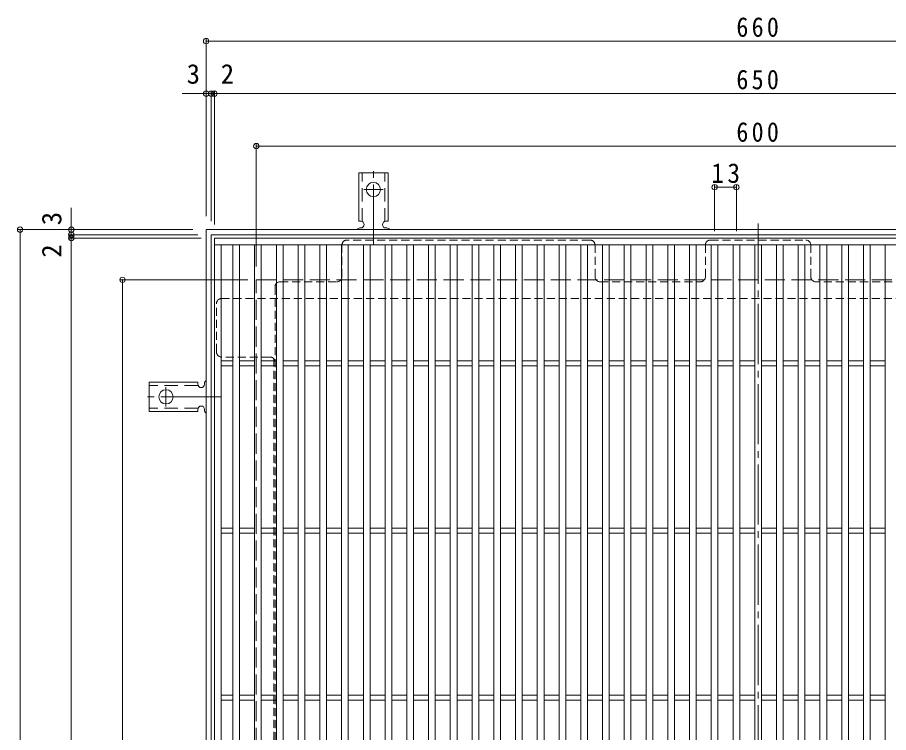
# Model space of a CAD drawing. Units: millimetres at full size, sheet at 1:4; details may follow other scales. Extents: x -953 to 1047, y -779 to 782.
# Drawn here: x -940 to -419, y 354 to 782 of the extents above; entities that cross this region are included whole.
import ezdxf
from ezdxf.enums import TextEntityAlignment as Align

# ---------------------------------------------------------------- set-up
doc = ezdxf.new("R2010")
doc.units = ezdxf.units.MM
doc.header["$LTSCALE"] = 4
doc.header["$PDMODE"] = 32
doc.header["$PDSIZE"] = 3.2
for name, pattern in [('CHAIN2', [12, 9, -1, 1, -1]), ('DASHED1', [1.8, 1.2, -0.6]), ('DASHED2', [3, 2, -1]), ('DASHED3', [4, 3, -1])]:
    doc.linetypes.add(name, pattern=pattern)
for name, color, linetype, lineweight in [('A-1_躯体', 3, 'Continuous', 9), ('A-2_仕上', 3, 'Continuous', 9), ('A-4_その他', 7, 'Continuous', 9), ('A-7_ハッチ', 2, 'Continuous', 9), ('A-A_ﾊｯﾁ-ﾜｸ', 3, 'Continuous', 9)]:
    doc.layers.add(name, color=color, linetype=linetype, lineweight=lineweight)
doc.styles.add('ＭＳ ゴシック', font='')
doc.styles.get('ＭＳ ゴシック').set_extended_font_data('MS Gothic')

msp = doc.modelspace()

# ---------------------------------------------------------------- linework, layer by layer
at = {"layer": 'A-1_躯体', "color": 2}
for p, q in [((-827.292, -5.385), (-827.292, 654.615)), ((-827.292, 654.615), (-167.292, 654.615)), ((-824.292, -2.385), (-824.292, 651.615)), ((-824.292, 651.615), (-170.292, 651.615))]:
    msp.add_line(p, q, dxfattribs=at)
at = {"layer": 'A-1_躯体', "color": 2, "linetype": 'DASHED3'}
for p, q in [((-797.292, 24.615), (-797.292, 624.615)), ((-797.292, 624.615), (-197.292, 624.615))]:
    msp.add_line(p, q, dxfattribs=at)
at = {"layer": 'A-2_仕上'}
for p, q in [((-822.292, 649.615), (-172.291, 649.615)), ((-822.292, -0.385), (-822.292, 649.615)), ((-822.292, 645.615), (-172.291, 645.615)), ((-818.292, 3.615), (-818.292, 645.615)), ((-811.292, 3.615), (-811.292, 645.615)), ((-807.292, 3.615), (-807.292, 645.615)), ((-798.292, 3.615), (-798.292, 645.615)), ((-794.292, 3.615), (-794.292, 645.615)), ((-785.292, 3.615), (-785.292, 645.615)), ((-781.292, 645.615), (-781.292, 3.615)), ((-772.292, 645.615), (-772.292, 3.615)), ((-768.292, 645.615), (-768.292, 3.615)), ((-759.292, 645.615), (-759.292, 3.615)), ((-755.292, 645.615), (-755.292, 3.615)), ((-746.292, 3.615), (-746.292, 645.615)), ((-742.292, 3.615), (-742.292, 645.615)), ((-733.292, 3.615), (-733.292, 645.615)), ((-729.292, 3.615), (-729.292, 645.615)), ((-720.292, 3.615), (-720.292, 645.615)), ((-716.293, 3.615), (-716.293, 645.615)), ((-707.292, 3.615), (-707.292, 645.615)), ((-703.292, 3.615), (-703.292, 645.615)), ((-694.292, 3.615), (-694.292, 645.615)), ((-690.292, 3.615), (-690.292, 645.615)), ((-681.292, 3.615), (-681.292, 645.615)), ((-677.292, 3.615), (-677.292, 645.615)), ((-668.292, 3.615), (-668.292, 645.615)), ((-664.292, 3.615), (-664.292, 645.615)), ((-655.292, 3.615), (-655.292, 645.615)), ((-651.292, 3.615), (-651.292, 645.615)), ((-642.292, 3.615), (-642.292, 645.615)), ((-638.292, 3.615), (-638.292, 645.615)), ((-629.292, 3.615), (-629.292, 645.615)), ((-625.292, 3.615), (-625.292, 645.615)), ((-616.292, 3.615), (-616.292, 645.615)), ((-612.292, 3.615), (-612.292, 645.615)), ((-603.292, 3.615), (-603.292, 645.615)), ((-599.292, 3.615), (-599.292, 645.615)), ((-590.292, 3.615), (-590.292, 645.615)), ((-586.292, 3.615), (-586.292, 645.615)), ((-577.292, 3.615), (-577.292, 645.615)), ((-573.292, 3.615), (-573.292, 645.615)), ((-564.292, 3.615), (-564.292, 645.615)), ((-560.292, 3.615), (-560.292, 645.615)), ((-551.292, 3.615), (-551.292, 645.615)), ((-547.292, 3.615), (-547.292, 645.615)), ((-538.292, 3.615), (-538.292, 645.615)), ((-534.292, 3.615), (-534.292, 645.615)), ((-525.292, 3.615), (-525.292, 645.615)), ((-521.292, 3.615), (-521.292, 645.615)), ((-512.292, 3.615), (-512.292, 645.615)), ((-508.292, 3.615), (-508.292, 645.615)), ((-499.292, 3.615), (-499.292, 645.615)), ((-495.292, 3.615), (-495.292, 645.615)), ((-486.292, 3.615), (-486.292, 645.615)), ((-482.292, 3.615), (-482.292, 645.615)), ((-473.292, 3.615), (-473.292, 645.615)), ((-469.292, 3.615), (-469.292, 645.615)), ((-460.292, 3.615), (-460.292, 645.615)), ((-456.293, 3.615), (-456.293, 645.615)), ((-447.292, 3.615), (-447.292, 645.615)), ((-443.292, 3.615), (-443.292, 645.615)), ((-434.292, 3.615), (-434.292, 645.615)), ((-430.293, 3.615), (-430.293, 645.615)), ((-421.292, 3.615), (-421.292, 645.615)), ((-818.292, 576.115), (-811.293, 576.115)), ((-818.292, 573.115), (-811.293, 573.115)), ((-807.293, 576.115), (-798.292, 576.115)), ((-807.293, 573.115), (-798.292, 573.115)), ((-794.292, 576.115), (-785.292, 576.115)), ((-794.292, 573.115), (-785.292, 573.115)), ((-781.293, 576.115), (-772.292, 576.115)), ((-781.293, 573.115), (-772.292, 573.115)), ((-768.292, 576.115), (-759.292, 576.115)), ((-768.292, 573.115), (-759.292, 573.115)), ((-755.293, 576.115), (-746.292, 576.115)), ((-755.293, 573.115), (-746.292, 573.115)), ((-742.292, 576.115), (-733.292, 576.115)), ((-742.292, 573.115), (-733.292, 573.115)), ((-729.293, 576.115), (-720.292, 576.115)), ((-729.293, 573.115), (-720.292, 573.115)), ((-716.293, 576.115), (-707.292, 576.115)), ((-716.293, 573.115), (-707.292, 573.115)), ((-703.292, 576.115), (-694.292, 576.115)), ((-703.292, 573.115), (-694.292, 573.115)), ((-690.293, 576.115), (-681.292, 576.115)), ((-690.293, 573.115), (-681.292, 573.115)), ((-677.292, 576.115), (-668.292, 576.115)), ((-677.292, 573.115), (-668.292, 573.115)), ((-664.293, 576.115), (-655.292, 576.115)), ((-664.293, 573.115), (-655.292, 573.115)), ((-651.292, 576.115), (-642.292, 576.115)), ((-651.292, 573.115), (-642.292, 573.115)), ((-638.293, 576.115), (-629.292, 576.115)), ((-638.293, 573.115), (-629.292, 573.115)), ((-625.292, 576.115), (-616.292, 576.115)), ((-625.292, 573.115), (-616.292, 573.115)), ((-612.292, 576.115), (-603.292, 576.115)), ((-612.292, 573.115), (-603.292, 573.115)), ((-599.292, 576.115), (-590.292, 576.115)), ((-599.292, 573.115), (-590.292, 573.115)), ((-586.292, 576.115), (-577.292, 576.115)), ((-586.292, 573.115), (-577.292, 573.115)), ((-573.293, 576.115), (-564.292, 576.115)), ((-573.293, 573.115), (-564.292, 573.115)), ((-560.292, 576.115), (-551.292, 576.115)), ((-560.292, 573.115), (-551.292, 573.115)), ((-547.293, 576.115), (-538.292, 576.115)), ((-547.293, 573.115), (-538.292, 573.115)), ((-534.292, 576.115), (-525.292, 576.115)), ((-534.292, 573.115), (-525.292, 573.115)), ((-521.293, 576.115), (-512.292, 576.115)), ((-521.293, 573.115), (-512.292, 573.115)), ((-508.292, 576.115), (-499.292, 576.115)), ((-508.292, 573.115), (-499.292, 573.115)), ((-495.293, 576.115), (-486.292, 576.115)), ((-495.293, 573.115), (-486.292, 573.115)), ((-482.292, 576.115), (-473.292, 576.115)), ((-482.292, 573.115), (-473.292, 573.115)), ((-469.293, 576.115), (-460.292, 576.115)), ((-469.293, 573.115), (-460.292, 573.115)), ((-456.293, 576.115), (-447.292, 576.115)), ((-456.293, 573.115), (-447.292, 573.115)), ((-443.293, 576.115), (-434.292, 576.115)), ((-443.293, 573.115), (-434.292, 573.115)), ((-430.293, 576.115), (-421.292, 576.115)), ((-430.293, 573.115), (-421.292, 573.115)), ((-818.292, 476.115), (-811.293, 476.115)), ((-807.293, 476.115), (-798.292, 476.115)), ((-794.292, 476.115), (-785.292, 476.115)), ((-781.293, 476.115), (-772.292, 476.115)), ((-768.292, 476.115), (-759.292, 476.115)), ((-755.293, 476.115), (-746.292, 476.115)), ((-742.292, 476.115), (-733.292, 476.115)), ((-729.293, 476.115), (-720.292, 476.115)), ((-716.293, 476.115), (-707.292, 476.115)), ((-703.292, 476.115), (-694.292, 476.115)), ((-690.293, 476.115), (-681.292, 476.115)), ((-677.292, 476.115), (-668.292, 476.115)), ((-664.293, 476.115), (-655.292, 476.115)), ((-651.292, 476.115), (-642.292, 476.115)), ((-638.293, 476.115), (-629.292, 476.115)), ((-625.292, 476.115), (-616.292, 476.115)), ((-612.292, 476.115), (-603.292, 476.115)), ((-599.292, 476.115), (-590.292, 476.115)), ((-586.292, 476.115), (-577.292, 476.115)), ((-573.293, 476.115), (-564.292, 476.115)), ((-560.292, 476.115), (-551.292, 476.115)), ((-547.293, 476.115), (-538.292, 476.115)), ((-534.292, 476.115), (-525.292, 476.115)), ((-521.293, 476.115), (-512.292, 476.115)), ((-508.292, 476.115), (-499.292, 476.115)), ((-495.293, 476.115), (-486.292, 476.115)), ((-482.292, 476.115), (-473.292, 476.115)), ((-469.293, 476.115), (-460.292, 476.115)), ((-456.293, 476.115), (-447.292, 476.115)), ((-443.293, 476.115), (-434.292, 476.115)), ((-430.293, 476.115), (-421.292, 476.115)), ((-818.292, 473.115), (-811.293, 473.115)), ((-807.293, 473.115), (-798.292, 473.115)), ((-794.292, 473.115), (-785.292, 473.115)), ((-781.293, 473.115), (-772.292, 473.115)), ((-768.292, 473.115), (-759.292, 473.115)), ((-755.293, 473.115), (-746.292, 473.115)), ((-742.292, 473.115), (-733.292, 473.115)), ((-729.293, 473.115), (-720.292, 473.115)), ((-716.293, 473.115), (-707.292, 473.115)), ((-703.292, 473.115), (-694.292, 473.115)), ((-690.293, 473.115), (-681.292, 473.115)), ((-677.292, 473.115), (-668.292, 473.115)), ((-664.293, 473.115), (-655.292, 473.115)), ((-651.292, 473.115), (-642.292, 473.115)), ((-638.293, 473.115), (-629.292, 473.115)), ((-625.292, 473.115), (-616.292, 473.115)), ((-612.292, 473.115), (-603.292, 473.115)), ((-599.292, 473.115), (-590.292, 473.115)), ((-586.292, 473.115), (-577.292, 473.115)), ((-573.293, 473.115), (-564.292, 473.115)), ((-560.292, 473.115), (-551.292, 473.115)), ((-547.293, 473.115), (-538.292, 473.115)), ((-534.292, 473.115), (-525.292, 473.115)), ((-521.293, 473.115), (-512.292, 473.115)), ((-508.292, 473.115), (-499.292, 473.115)), ((-495.293, 473.115), (-486.292, 473.115)), ((-482.292, 473.115), (-473.292, 473.115)), ((-469.293, 473.115), (-460.292, 473.115)), ((-456.293, 473.115), (-447.292, 473.115)), ((-443.293, 473.115), (-434.292, 473.115)), ((-430.293, 473.115), (-421.292, 473.115)), ((-818.292, 376.115), (-811.293, 376.115)), ((-807.293, 376.115), (-798.292, 376.115)), ((-794.292, 376.115), (-785.292, 376.115)), ((-781.293, 376.115), (-772.292, 376.115)), ((-768.292, 376.115), (-759.292, 376.115)), ((-755.293, 376.115), (-746.292, 376.115)), ((-742.292, 376.115), (-733.292, 376.115)), ((-729.293, 376.115), (-720.292, 376.115)), ((-716.293, 376.115), (-707.292, 376.115)), ((-703.292, 376.115), (-694.292, 376.115)), ((-690.293, 376.115), (-681.292, 376.115)), ((-677.292, 376.115), (-668.292, 376.115)), ((-664.293, 376.115), (-655.292, 376.115)), ((-651.292, 376.115), (-642.292, 376.115)), ((-638.293, 376.115), (-629.292, 376.115)), ((-625.292, 376.115), (-616.292, 376.115)), ((-612.292, 376.115), (-603.292, 376.115)), ((-599.292, 376.115), (-590.292, 376.115)), ((-586.292, 376.115), (-577.292, 376.115)), ((-573.293, 376.115), (-564.292, 376.115)), ((-560.292, 376.115), (-551.292, 376.115)), ((-547.293, 376.115), (-538.292, 376.115)), ((-534.292, 376.115), (-525.292, 376.115)), ((-521.293, 376.115), (-512.292, 376.115)), ((-508.292, 376.115), (-499.292, 376.115)), ((-495.293, 376.115), (-486.292, 376.115)), ((-482.292, 376.115), (-473.292, 376.115)), ((-469.293, 376.115), (-460.292, 376.115)), ((-456.293, 376.115), (-447.292, 376.115)), ((-443.293, 376.115), (-434.292, 376.115)), ((-430.293, 376.115), (-421.292, 376.115)), ((-818.292, 373.115), (-811.293, 373.115)), ((-807.293, 373.115), (-798.292, 373.115)), ((-794.292, 373.115), (-785.292, 373.115)), ((-781.293, 373.115), (-772.292, 373.115)), ((-768.292, 373.115), (-759.292, 373.115)), ((-755.293, 373.115), (-746.292, 373.115)), ((-742.292, 373.115), (-733.292, 373.115)), ((-729.293, 373.115), (-720.292, 373.115)), ((-716.293, 373.115), (-707.292, 373.115)), ((-703.292, 373.115), (-694.292, 373.115)), ((-690.293, 373.115), (-681.292, 373.115)), ((-677.292, 373.115), (-668.292, 373.115)), ((-664.293, 373.115), (-655.292, 373.115)), ((-651.292, 373.115), (-642.292, 373.115)), ((-638.293, 373.115), (-629.292, 373.115)), ((-625.292, 373.115), (-616.292, 373.115)), ((-612.292, 373.115), (-603.292, 373.115)), ((-599.292, 373.115), (-590.292, 373.115)), ((-586.292, 373.115), (-577.292, 373.115)), ((-573.293, 373.115), (-564.292, 373.115)), ((-560.292, 373.115), (-551.292, 373.115)), ((-547.293, 373.115), (-538.292, 373.115)), ((-534.292, 373.115), (-525.292, 373.115)), ((-521.293, 373.115), (-512.292, 373.115)), ((-508.292, 373.115), (-499.292, 373.115)), ((-495.293, 373.115), (-486.292, 373.115)), ((-482.292, 373.115), (-473.292, 373.115)), ((-469.293, 373.115), (-460.292, 373.115)), ((-456.293, 373.115), (-447.292, 373.115)), ((-443.293, 373.115), (-434.292, 373.115)), ((-430.293, 373.115), (-421.292, 373.115))]:
    msp.add_line(p, q, dxfattribs=at)
at = {"layer": 'A-4_その他'}
for p, q in [((-827.292, 768.593), (-827.292, 662.615)), ((-827.292, 767.393), (-167.292, 767.393)), ((-841.696, 736.004), (-824.292, 736.004)), ((-824.292, 737.204), (-824.292, 659.615)), ((-824.292, 736.004), (-822.292, 736.004)), ((-822.292, 737.204), (-822.292, 657.615)), ((-822.292, 736.004), (-172.291, 736.004)), ((-797.292, 705.815), (-797.292, 632.615)), ((-797.292, 704.615), (-197.292, 704.615)), ((-523.292, 681.221), (-523.292, 653.615)), ((-510.292, 680.021), (-523.292, 680.021)), ((-510.292, 681.221), (-510.292, 653.615)), ((-907.897, 651.615), (-907.897, 667.586)), ((-939.702, 654.615), (-835.292, 654.615)), ((-938.502, 654.615), (-938.502, -5.385)), ((-909.097, 651.615), (-832.292, 651.615)), ((-907.897, 649.615), (-907.897, 651.615)), ((-909.097, 649.615), (-830.292, 649.615)), ((-907.897, -0.385), (-907.897, 649.615)), ((-878.492, 624.615), (-802.292, 624.615)), ((-877.292, 624.615), (-877.292, 24.615))]:
    msp.add_line(p, q, dxfattribs=at)
for p in [(-827.292, 767.393), (-827.292, 736.004), (-824.292, 736.004), (-822.292, 736.004), (-797.292, 704.615), (-523.292, 680.021), (-510.292, 680.021), (-938.502, 654.615), (-907.897, 654.615), (-907.897, 651.615), (-907.897, 649.615), (-877.292, 624.615)]:
    msp.add_point(p, dxfattribs=at)
at = {"layer": 'A-7_ハッチ', "linetype": 'CHAIN2'}
msp.add_line((-497.292, 658.212), (-497.292, -8.981), dxfattribs=at)
at = {"layer": 'A-7_ハッチ', "linetype": 'DASHED1'}
for p, q in [((-597.792, 648.419), (-743.091, 648.419)), ((-525.792, 648.419), (-468.792, 648.419)), ((-746.091, 626.419), (-746.091, 645.419)), ((-594.792, 626.419), (-594.792, 645.419)), ((-528.792, 626.419), (-528.792, 645.419)), ((-465.792, 626.419), (-465.792, 645.419)), ((-786.092, 620.419), (-786.092, 28.812)), ((-783.092, 623.419), (-749.091, 623.419)), ((-591.792, 623.419), (-531.792, 623.419)), ((-402.792, 623.419), (-462.792, 623.419)), ((-821.095, 581.418), (-821.095, 610.419)), ((-818.095, 613.419), (-176.488, 613.419)), ((-789.092, 578.418), (-818.095, 578.418)), ((-786.892, 577.458), (-786.892, 343.076))]:
    msp.add_line(p, q, dxfattribs=at)
for centre, start, end in [((-743.091, 645.419), 90, 180), ((-597.792, 645.419), 0, 90), ((-525.792, 645.419), 90, 180), ((-468.792, 645.419), 0, 90), ((-749.091, 626.419), 270, 0), ((-591.792, 626.419), 180, 270), ((-531.792, 626.419), 270, 0), ((-462.792, 626.419), 180, 270), ((-783.092, 620.419), 90, 180), ((-818.095, 610.419), 90, 180), ((-818.095, 581.418), 180, 270), ((-789.092, 575.418), 0, 90)]:
    msp.add_arc(centre, 3, start, end, dxfattribs=at)
at = {"layer": 'A-A_ﾊｯﾁ-ﾜｸ', "color": 7, "linetype": 'CHAIN2'}
for p, q in [((-727.291, 645.615), (-727.291, 693.615)), ((-721.515, 678.615), (-733.067, 678.615)), ((-851.291, 560.391), (-851.291, 548.839)), ((-818.291, 554.615), (-866.291, 554.615))]:
    msp.add_line(p, q, dxfattribs=at)
at = {"layer": 'A-A_ﾊｯﾁ-ﾜｸ'}
for p, q in [((-736.041, 659.615), (-736.041, 688.615)), ((-736.041, 688.615), (-718.541, 688.615)), ((-718.541, 659.615), (-718.541, 688.615)), ((-736.041, 659.615), (-734.791, 659.615)), ((-718.541, 659.615), (-719.791, 659.615)), ((-734.787, 655.615), (-735.3, 655.615)), ((-719.291, 655.615), (-719.791, 655.615)), ((-832.291, 563.365), (-861.291, 563.365)), ((-861.291, 545.865), (-861.291, 563.365)), ((-832.291, 563.365), (-832.291, 562.116)), ((-828.291, 562.615), (-828.291, 562.115)), ((-832.291, 545.865), (-832.291, 547.115)), ((-828.291, 547.12), (-828.291, 546.607)), ((-832.291, 545.865), (-861.291, 545.865))]:
    msp.add_line(p, q, dxfattribs=at)
at = {"layer": 'A-A_ﾊｯﾁ-ﾜｸ', "linetype": 'DASHED2'}
for p, q in [((-734.041, 659.469), (-734.041, 688.615)), ((-720.541, 659.469), (-720.541, 688.615)), ((-832.146, 561.365), (-861.291, 561.365)), ((-832.146, 547.865), (-861.291, 547.865))]:
    msp.add_line(p, q, dxfattribs=at)
at = {"layer": 'A-A_ﾊｯﾁ-ﾜｸ'}
for centre in [(-727.291, 678.615), (-851.291, 554.615)]:
    msp.add_circle(centre, 4.25, dxfattribs=at)
for centre, start, end in [((-734.791, 657.615), 270.13329, 90), ((-719.791, 657.615), 90, 270), ((-735.291, 653.615), 90.24162, 150.00072), ((-719.291, 653.615), 29.99951, 89.72403), ((-826.291, 562.615), 119.99951, 179.72403), ((-830.291, 562.116), 180, 0), ((-830.291, 547.115), 0.13329, 180), ((-826.291, 546.615), 180.24162, 240.00072)]:
    msp.add_arc(centre, 2, start, end, dxfattribs=at)

# ---------------------------------------------------------------- texts
at = {"layer": 'A-4_その他', "color": 2, "style": 'ＭＳ ゴシック'}
for s, p in [('3', (-838.927, 738.404)), ('2', (-818.536, 738.404))]:
    msp.add_text(s, height=11.73, dxfattribs=at).set_placement(p, align=Align.BOTTOM_LEFT)
for s, p in [('3', (-910.297, 657.253)), ('2', (-910.297, 637.857))]:
    msp.add_text(s, height=11.73, rotation=90, dxfattribs=at).set_placement(p, align=Align.BOTTOM_LEFT)
at = {"layer": 'A-4_その他', "color": 2, "char_height": 11.73, "attachment_point": 7, "style": 'ＭＳ ゴシック'}
for s, insert in [('\\T1.27;\\W0.9;660', (-510.292, 769.793)), ('\\T1.27;\\W0.9;650', (-510.292, 738.404)), ('\\T1.27;\\W0.9;600', (-510.292, 707.015)), ('\\T1.27;\\W0.95;13', (-525.292, 682.421))]:
    msp.add_mtext(s, dxfattribs=dict(at, insert=insert))

doc.saveas('drawing.dxf')
